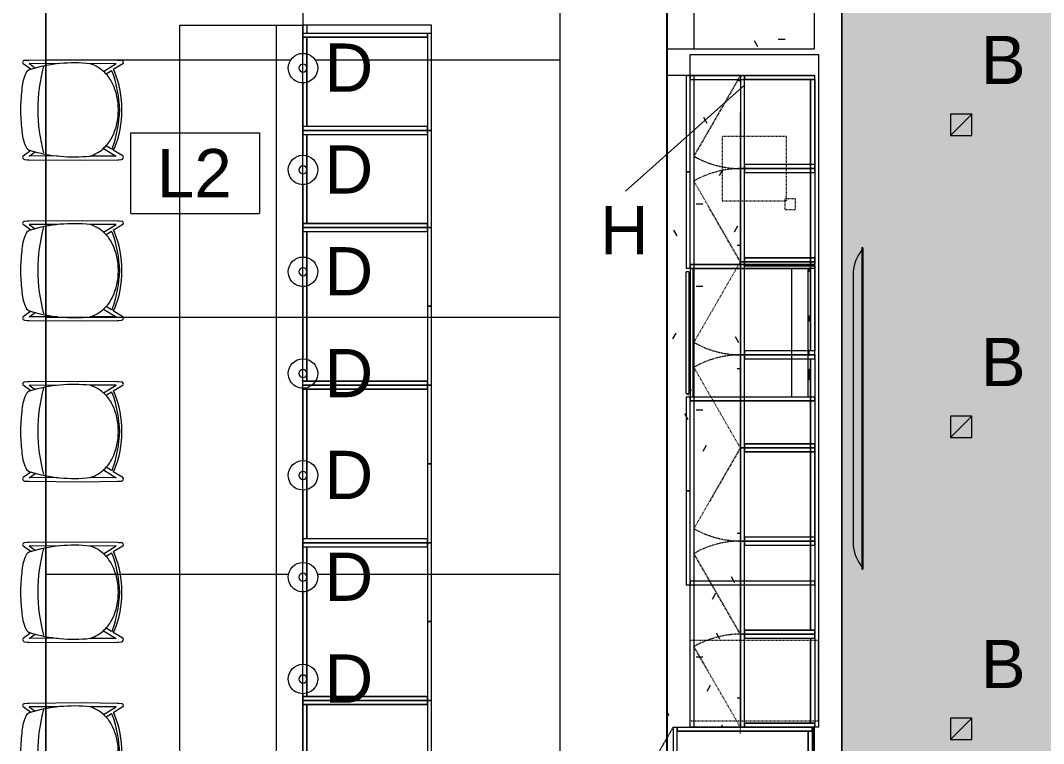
# Model space of a CAD drawing. Header units: inches. Extents: x -1206 to 1060, y -822 to 854.
# Drawn here: x -947.9 to -756.8, y -423.2 to -288.3 of the extents above; entities that cross this region are included whole.
import ezdxf

# ---------------------------------------------------------------- set-up
doc = ezdxf.new("R2010")
doc.units = ezdxf.units.IN
doc.header["$MEASUREMENT"] = 0
for name, pattern in [('X1$0$Dash', [0.25, 0.125, -0.125]), ('X1$0$Dash 1_8_', [0.25, 0.125, -0.125]), ('X1$0$Hidden', [0.28125, 0.1875, -0.09375])]:
    doc.linetypes.add(name, pattern=pattern)
for name, color, linetype, lineweight in [('X1$0$A-ANNO-KEYN', 231, 'Continuous', 9), ('X1$0$A-CLNG', 13, 'Continuous', 13), ('X1$0$A-CLNG-PATT', 13, 'Continuous', 13), ('X1$0$A-DETL', 90, 'Continuous', 9), ('X1$0$E-LITE-EQPM', 33, 'Continuous', 9), ('X1$0$E-LITE-EQPM-IDEN', 33, 'Continuous', 9), ('X1$0$I-FURN', 30, 'Continuous', 9), ('X1$0$I-WALL', 2, 'Continuous', 13), ('X1$0$Q-CASE', 31, 'Continuous', 9), ('X1$0$Q-CASE-HDLN', 31, 'X1$0$Dash', 9), ('X1$0$Q-SPCQ', 91, 'Continuous', 9), ('X1$0$Q-SPCQ-HDLN', 91, 'X1$0$Dash', 9)]:
    doc.layers.add(name, color=color, linetype=linetype, lineweight=lineweight)
doc.styles.add('X1$0$Arial', font='arial.ttf', dxfattribs={"height": 9})
pattern_1 = [(0, (0, 0), (30.72, 7.68), [1.267, -21.773, 1.267, -21.773, -122.88]), (0, (0, 0), (30.72, 7.68), [-46.08, 1.267, -44.813, 1.267, -21.773, -53.76]), (0, (0, 0), (30.72, 7.68), [-115.2, 1.267, -14.093, 1.267, -37.133]), (120, (11.52, 3.84), (-22.011075, 22.7643), [1.267, -21.773, 1.267, -21.773, -122.88]), (120, (11.52, 3.84), (-22.011075, 22.7643), [-46.08, 1.267, -44.813, 1.267, -21.773, -53.76]), (120, (11.52, 3.84), (-22.011075, 22.7643), [-115.2, 1.267, -14.093, 1.267, -37.133]), (240, (15.36, 19.2), (-8.708925, -30.4443), [1.267, -21.773, 1.267, -21.773, -122.88]), (240, (15.36, 19.2), (-8.708925, -30.4443), [-46.08, 1.267, -44.813, 1.267, -21.773, -53.76]), (240, (15.36, 19.2), (-8.708925, -30.4443), [-115.2, 1.267, -14.093, 1.267, -37.133])]

# ---------------------------------------------------------------- blocks, each defined once
blk = doc.blocks.new('X1$0$C-Counter Top-no backsplash - Counter Top 36__H-5521057-FIRST FLOOR RCP')
at = {"layer": 'X1$0$Q-CASE'}
for p, q in [((-47.26, 23), (-20.72, 23)), ((-47.26, -1), (-47.26, 23)), ((-47.26, -1), (-47.26, 23)), ((-47.26, 23), (-20.72, 23)), ((38.3, 23), (38.36, 23)), ((38.3, 23), (38.36, 23)), ((74.36, 23), (78.27, 23)), ((74.36, 23), (78.27, 23)), ((78.27, 23), (78.27, -1)), ((78.27, 23), (78.27, -1)), ((78.27, -1), (-47.26, -1)), ((78.27, -1), (-47.26, -1))]:
    blk.add_line(p, q, dxfattribs=at)
blk = doc.blocks.new('X1$0$C-Counter Top1 - 24_ Depth-5089618-FIRST FLOOR RCP')
at = {"layer": 'X1$0$Q-CASE'}
for p, q in [((-47.26, 0), (-47.26, -24)), ((101.74, -24), (101.74, 0)), ((-45.76, -0.75), (-47.26, -0.75)), ((101.74, -0.75), (100.24, -0.75)), ((-47.26, -24), (-45.76, -24)), ((100.24, -24), (101.74, -24))]:
    blk.add_line(p, q, dxfattribs=at)
blk = doc.blocks.new('X1$0$C-Counter Top-no backsplash - Counter Top 42_H-5475628-FIRST FLOOR RCP')
at = {"layer": 'X1$0$Q-CASE'}
for p, q in [((-47.26, 23), (101.74, 23)), ((-47.26, 5), (-47.26, 23)), ((-47.26, 5), (-47.26, 23)), ((-47.26, 23), (101.74, 23)), ((101.74, 23), (101.74, 5)), ((101.74, 23), (101.74, 5))]:
    blk.add_line(p, q, dxfattribs=at)
blk = doc.blocks.new('X1$0$A-Flat_Screen_TV - OLED 65B6P 65_-4747238-FIRST FLOOR RCP')
at = {"layer": 'X1$0$Q-SPCQ'}
for p, q in [((-29.94, 0.19), (-30, 0.19)), ((-30, 0.19), (-30, 0)), ((-30, 0), (30, 0)), ((-29.56, 0.19), (-29.94, 0.19)), ((-29.94, 0), (-29.94, -0.06)), ((29.56, 0.19), (-29.56, 0.19)), ((25.5, 1.81), (-25.5, 1.81)), ((29.94, 0.19), (29.56, 0.19)), ((30, 0.19), (29.94, 0.19)), ((29.94, 0), (29.94, -0.06)), ((30, 0.19), (30, 0)), ((-29.94, -0.06), (29.94, -0.06))]:
    blk.add_line(p, q, dxfattribs=at)
for centre, start, end in [((-24.9, -5.58), 94.6372, 128.9656), ((24.9, -5.58), 51.0344, 85.3628)]:
    blk.add_arc(centre, 7.41, start, end, dxfattribs=at)
blk = doc.blocks.new('X1$0$Steelcase Coalesse - Enea Lottus - Seating - Stool - Bar Height - Sled Base - No Insert-4836234-FIRST FLOOR RCP')
at = {"layer": 'X1$0$I-FURN'}
for p, q in [((-9.25, 17.52), (-9.31, 17.02)), ((-7.58, 16.31), (-8.61, 17.76)), ((7.58, 16.31), (8.61, 17.76)), ((9.25, 17.52), (9.31, 17.02)), ((-9.31, 16.62), (-9.39, 6.58)), ((-9.31, 17.02), (-9.31, 16.62)), ((-8.59, 11.35), (-8.63, 16.61)), ((-8.63, 16.61), (-7.82, 15.5)), ((8.63, 16.61), (7.82, 15.5)), ((8.59, 11.35), (8.63, 16.61)), ((9.31, 17.02), (9.31, 16.62)), ((9.31, 16.62), (9.39, 6.58)), ((-9.39, 6.58), (-9.31, 0.16)), ((9.39, 6.58), (9.31, 0.16)), ((-8.63, 0.39), (-8.61, 5.25)), ((8.63, 0.39), (8.61, 5.25)), ((-7.18, 2.75), (-8.63, 0.39)), ((-7.31, 1.25), (-6.69, 2.26)), ((7.31, 1.25), (6.69, 2.26)), ((7.18, 2.75), (8.63, 0.39)), ((-9.31, 0.16), (-9.3, -0.12)), ((-8.6, -0.84), (-7.51, 0.93)), ((-7.51, 0.93), (-7.16, 0.67)), ((-7.06, 1.06), (-7.31, 1.25)), ((7.06, 1.06), (7.31, 1.25)), ((7.51, 0.93), (7.16, 0.67)), ((8.6, -0.84), (7.51, 0.93)), ((9.31, 0.16), (9.3, -0.12)), ((-9.3, -0.12), (-9.25, -0.58)), ((9.3, -0.12), (9.25, -0.58))]:
    blk.add_line(p, q, dxfattribs=at)
for centre, radius, start, end in [((-8.66, 17.3), 0.634, 133.8105, 160.2977), ((-8.85, 17.51), 0.35, 45.5206, 133.8105), ((-6.25, 16.03), 1.37, 114.5846, 167.9982), ((-3.4, 9.81), 8.2, 91.8145, 114.5846), ((0.14, -11.17), 29.42, 90.2764, 97.4306), ((-0.14, -11.17), 29.42, 82.5694, 89.7236), ((3.4, 9.81), 8.2, 65.4154, 88.1855), ((6.25, 16.03), 1.37, 12.0018, 65.4154), ((8.85, 17.51), 0.35, 46.1895, 134.4794), ((8.66, 17.3), 0.634, 19.7023, 46.1895), ((19.13, 8.28), 27.9, 163.0203, 186.2343), ((-19.13, 8.28), 27.9, 353.7657, 16.9797), ((0.06, -14.96), 30, 74.3296, 105.6314), ((-1.94, 7.4), 7.01, 197.9148, 223.2393), ((1.94, 7.4), 7.01, 315.6637, 342.0852), ((-1.94, 7.4), 7.01, 223.2393, 243.7884), ((1.94, 7.4), 7.01, 296.2116, 315.6637), ((0.01, 18.87), 19.56, 248.4732, 269.9564), ((0.96, 23.97), 24.27, 250.7204, 267.7427), ((-0.11, 11.12), 11.15, 243.7884, 270.559), ((0.11, 11.12), 11.15, 269.441, 296.2116), ((-0.96, 23.97), 24.27, 272.2573, 289.2796), ((-0.01, 18.87), 19.56, 270.0436, 291.5268), ((-8.61, -0.39), 0.674, 196.8757, 231.3749), ((-8.85, -0.63), 0.331, 238.946, 321.6559), ((8.85, -0.63), 0.331, 218.3441, 301.054), ((8.61, -0.39), 0.674, 308.6251, 343.1243)]:
    blk.add_arc(centre, radius, start, end, dxfattribs=at)
blk = doc.blocks.new('X1$0$CW Cupbd - UB 34_5_h x 24_d - 2 Doors-5497027-FIRST FLOOR RCP')
at = {"layer": 'X1$0$Q-CASE'}
for p, q in [((2.75, -2.36), (2, -2.36)), ((2, -25.61), (2, -2.36)), ((2.75, -25.61), (2.75, -2.36)), ((2.75, -3.11), (2.75, -2.36)), ((2.75, -2.36), (37.25, -2.36)), ((37.25, -3.11), (2.75, -3.11)), ((2.75, -25.61), (2.75, -3.11)), ((2.75, -3.11), (37.25, -3.11)), ((38, -2.36), (37.25, -2.36)), ((37.25, -25.61), (37.25, -2.36)), ((37.25, -2.36), (37.25, -3.11)), ((37.25, -3.11), (37.25, -25.61)), ((38, -2.36), (38, -25.61)), ((20, -25.61), (2, -25.61)), ((2, -26.36), (2, -25.61)), ((2, -25.61), (2.75, -25.61)), ((2, -26.36), (20, -26.36)), ((37.25, -25.61), (2.75, -25.61)), ((20, -26.36), (20, -25.61)), ((38, -25.61), (20, -25.61)), ((20, -25.61), (20, -26.36)), ((20, -26.36), (38, -26.36)), ((37.25, -25.61), (38, -25.61)), ((38, -25.61), (38, -26.36))]:
    blk.add_line(p, q, dxfattribs=at)
blk = doc.blocks.new('X1$0$A-Dishwasher - A-Dishwasher-4719265-FIRST FLOOR RCP')
at = {"layer": 'X1$0$Q-SPCQ'}
for p, q in [((-11.44, 11.5), (-12, 11.5)), ((-11.45, 11.5), (-11.44, 11.5)), ((-11.44, 11.5), (-11.44, 11.25)), ((-3.18, 11.25), (-3.18, 11.5)), ((-2.18, 11.5), (-3.18, 11.5)), ((-3.18, 11.5), (-3.16, 11.5)), ((-2.2, 11.5), (-2.18, 11.5)), ((-2.18, 11.5), (-2.18, 11.25)), ((3.25, 11.25), (3.25, 11.5)), ((4.25, 11.5), (3.25, 11.5)), ((3.25, 11.5), (3.27, 11.5)), ((4.23, 11.5), (4.25, 11.5)), ((4.25, 11.5), (4.25, 11.25)), ((6.79, 11.25), (6.79, 11.5)), ((8.79, 11.5), (6.79, 11.5)), ((8.79, 11.5), (8.79, 11.25)), ((-12, 11.25), (-11.94, 11.25)), ((-11.94, 11.25), (-11.94, 8.25)), ((-11.94, 11.25), (6.79, 11.25)), ((6.79, 11.25), (8.79, 11.25)), ((8.79, 11.25), (11.94, 11.25)), ((-11.94, 8.25), (-11.94, -10.25)), ((11.94, 8.25), (-11.94, 8.25)), ((11.94, -10.25), (11.94, 8.25)), ((-11.94, -10.25), (-11.94, -10.75)), ((-11.94, -10.25), (11.94, -10.25)), ((-11.94, -10.75), (11.94, -10.75)), ((-11.37, -11), (11.37, -11)), ((-11.37, -11), (-11.37, -11.5)), ((-9.49, -11.08), (-9.49, -10.75)), ((-9.24, -10.75), (-9.24, -11.08)), ((9.24, -11.07), (9.24, -10.75)), ((9.49, -10.75), (9.49, -11.07)), ((11.37, -11.5), (11.37, -11)), ((11.94, -10.75), (11.94, -10.25)), ((11.37, -11.5), (-11.37, -11.5))]:
    blk.add_line(p, q, dxfattribs=at)
blk = doc.blocks.new('X1$0$CW Cupbd - UB 34_5_h x 24_d - 2 Doors - 1 Shelf-5634855-FIRST FLOOR RCP')
at = {"layer": 'X1$0$Q-CASE'}
for p, q in [((16.7, 26.36), (2, 26.36)), ((2, 25.61), (2, 26.36)), ((2, 25.61), (16.7, 25.61)), ((2.75, 25.61), (2, 25.61)), ((2, 2.36), (2, 25.61)), ((2.75, 2.36), (2.75, 25.61)), ((2.75, 3.11), (2.75, 25.61)), ((2.75, 25.61), (30.66, 25.61)), ((16.7, 25.61), (16.7, 26.36)), ((31.41, 26.36), (16.7, 26.36)), ((16.7, 26.36), (16.7, 25.61)), ((16.7, 25.61), (31.41, 25.61)), ((31.41, 25.61), (30.66, 25.61)), ((30.66, 2.36), (30.66, 25.61)), ((30.66, 25.61), (30.66, 3.11)), ((31.41, 26.36), (31.41, 25.61)), ((31.41, 25.61), (31.41, 2.36)), ((2.75, 2.36), (2.75, 3.11)), ((2.75, 3.11), (30.66, 3.11)), ((30.66, 3.11), (2.75, 3.11)), ((30.66, 3.11), (30.66, 2.36))]:
    blk.add_line(p, q, dxfattribs=at)
blk = doc.blocks.new('X1$0$CW Cupbd - UB 34_5_h x 24_d - 2 Doors - 1 Shelf-5634867-FIRST FLOOR RCP')
at = {"layer": 'X1$0$Q-CASE'}
for p, q in [((2, -25.61), (2, -2.36)), ((2.75, -25.61), (2.75, -2.36)), ((2.75, -3.11), (2.75, -2.36)), ((30.66, -3.11), (2.75, -3.11)), ((2.75, -25.61), (2.75, -3.11)), ((2.75, -3.11), (30.66, -3.11)), ((30.66, -25.61), (30.66, -2.36)), ((30.66, -2.36), (30.66, -3.11)), ((30.66, -3.11), (30.66, -25.61)), ((31.41, -2.36), (31.41, -25.61)), ((16.7, -25.61), (2, -25.61)), ((2, -26.36), (2, -25.61)), ((2, -25.61), (2.75, -25.61)), ((2, -26.36), (16.7, -26.36)), ((30.66, -25.61), (2.75, -25.61)), ((16.7, -26.36), (16.7, -25.61)), ((31.41, -25.61), (16.7, -25.61)), ((16.7, -25.61), (16.7, -26.36)), ((16.7, -26.36), (31.41, -26.36)), ((30.66, -25.61), (31.41, -25.61)), ((31.41, -25.61), (31.41, -26.36))]:
    blk.add_line(p, q, dxfattribs=at)
blk = doc.blocks.new('X1$0$CW Drawers - UB 34_5_h x 24_d - 4 Equal Drawers-5528341-FIRST FLOOR RCP')
at = {"layer": 'X1$0$Q-CASE'}
for p, q in [((2.78, -25.61), (2.78, -2.36)), ((3.53, -25.61), (3.53, -2.36)), ((3.53, -3.11), (3.53, -2.36)), ((23.55, -3.11), (3.53, -3.11)), ((3.53, -25.61), (3.53, -3.11)), ((3.53, -3.11), (23.55, -3.11)), ((23.55, -25.61), (23.55, -2.36)), ((23.55, -2.36), (23.55, -3.11)), ((23.55, -3.11), (23.55, -25.61)), ((24.3, -2.36), (24.3, -25.61)), ((24.3, -25.61), (2.78, -25.61)), ((2.78, -25.61), (2.78, -26.36)), ((2.78, -25.61), (3.53, -25.61)), ((2.78, -26.36), (24.3, -26.36)), ((23.55, -25.61), (3.53, -25.61)), ((23.55, -25.61), (24.3, -25.61)), ((24.3, -25.61), (24.3, -26.36))]:
    blk.add_line(p, q, dxfattribs=at)
blk = doc.blocks.new('X1$0$CW Cupbd - UB 34_5_h x 24_d - 2 Doors-5517887-FIRST FLOOR RCP')
at = {"layer": 'X1$0$Q-CASE'}
for p, q in [((19.57, 26.36), (2, 26.36)), ((2, 25.61), (2, 26.36)), ((2, 25.61), (19.57, 25.61)), ((2.75, 25.61), (2, 25.61)), ((2, 2.36), (2, 25.61)), ((2.75, 2.36), (2.75, 25.61)), ((2.75, 3.11), (2.75, 25.61)), ((2.75, 25.61), (36.39, 25.61)), ((19.57, 25.61), (19.57, 26.36)), ((37.14, 26.36), (19.57, 26.36)), ((19.57, 26.36), (19.57, 25.61)), ((19.57, 25.61), (37.14, 25.61)), ((37.14, 25.61), (36.39, 25.61)), ((36.39, 2.36), (36.39, 25.61)), ((36.39, 25.61), (36.39, 3.11)), ((37.14, 26.36), (37.14, 25.61)), ((37.14, 6.61), (37.14, 2.36)), ((2, 2.36), (2.75, 2.36)), ((2.75, 2.36), (2.75, 3.11)), ((2.75, 3.11), (36.39, 3.11)), ((36.39, 3.11), (2.75, 3.11)), ((36.39, 2.36), (2.75, 2.36)), ((36.39, 3.11), (36.39, 2.36)), ((36.39, 2.36), (37.14, 2.36))]:
    blk.add_line(p, q, dxfattribs=at)
blk = doc.blocks.new('X1$0$CW Drawers - UB 34_5_h x 24_d - 1 Drawer-5634541-FIRST FLOOR RCP')
at = {"layer": 'X1$0$Q-CASE'}
for p, q in [((2.78, -25.61), (2.78, -2.36)), ((3.53, -25.61), (3.53, -2.36)), ((3.53, -3.11), (3.53, -2.36)), ((20.15, -3.11), (3.53, -3.11)), ((3.53, -25.61), (3.53, -3.11)), ((3.53, -3.11), (20.15, -3.11)), ((20.15, -25.61), (20.15, -2.36)), ((20.15, -2.36), (20.15, -3.11)), ((20.15, -3.11), (20.15, -25.61)), ((20.9, -2.36), (20.9, -25.61)), ((20.9, -25.61), (2.78, -25.61)), ((2.78, -25.61), (2.78, -26.36)), ((2.78, -25.61), (3.53, -25.61)), ((2.78, -26.36), (20.9, -26.36)), ((20.15, -25.61), (3.53, -25.61)), ((20.15, -25.61), (20.9, -25.61)), ((20.9, -25.61), (20.9, -26.36))]:
    blk.add_line(p, q, dxfattribs=at)
blk = doc.blocks.new('X1$0$CW Drawers - UB 34_5_h x 24_d - 1 Drawer-5634546-FIRST FLOOR RCP')
at = {"layer": 'X1$0$Q-CASE'}
for p, q in [((20.9, 26.36), (2.78, 26.36)), ((2.78, 26.36), (2.78, 25.61)), ((2.78, 25.61), (20.9, 25.61)), ((3.53, 25.61), (2.78, 25.61)), ((2.78, 2.36), (2.78, 25.61)), ((3.53, 2.36), (3.53, 25.61)), ((3.53, 3.11), (3.53, 25.61)), ((3.53, 25.61), (20.15, 25.61)), ((20.9, 25.61), (20.15, 25.61)), ((20.15, 2.36), (20.15, 25.61)), ((20.15, 25.61), (20.15, 3.11)), ((20.9, 26.36), (20.9, 25.61)), ((20.9, 25.61), (20.9, 2.36)), ((3.53, 2.36), (3.53, 3.11)), ((3.53, 3.11), (20.15, 3.11)), ((20.15, 3.11), (3.53, 3.11)), ((20.15, 3.11), (20.15, 2.36))]:
    blk.add_line(p, q, dxfattribs=at)
blk = doc.blocks.new('X1$0$A-Refrigerator-generic - A-Ice Machine-5087307-FIRST FLOOR RCP')
at = {"layer": 'X1$0$Q-SPCQ-HDLN'}
for p, q in [((-7.5, 12), (-7.5, -12)), ((7.5, 12), (-7.5, 12)), ((7.5, -12), (7.5, 12)), ((-7.5, -12), (7.5, -12))]:
    blk.add_line(p, q, dxfattribs=at)
blk = doc.blocks.new('X1$0$A-Refrigerator-generic - Disposal-5574030-FIRST FLOOR RCP')
at = {"layer": 'X1$0$Q-SPCQ-HDLN'}
for p, q in [((-6, 6), (-6, -6)), ((6, 6), (-6, 6)), ((6, -6), (6, 6)), ((-6, -6), (6, -6))]:
    blk.add_line(p, q, dxfattribs=at)
blk = doc.blocks.new('X1$0$A-Refrigerator-generic - soap dispenser-5574346-FIRST FLOOR RCP')
at = {"layer": 'X1$0$Q-SPCQ-HDLN'}
for p, q in [((-1, 1), (-1, -1)), ((1, 1), (-1, 1)), ((1, -1), (1, 1)), ((-1, -1), (1, -1))]:
    blk.add_line(p, q, dxfattribs=at)
blk = doc.blocks.new('X1$0$OCL-Glowstick-Pendant - 14_ 1LD9_27K-5379715-FIRST FLOOR RCP')
at = {"layer": 'X1$0$E-LITE-EQPM'}
blk.add_circle((0, 0), 0.75, dxfattribs=at)
for start, end in [(360, 180), (180, 360)]:
    blk.add_arc((0, 0), 2.75, start, end, dxfattribs=at)
blk = doc.blocks.new('X1$0$L-Recessed Square Downlight - 4_-4552743-FIRST FLOOR RCP')
at = {"layer": 'X1$0$E-LITE-EQPM'}
for p, q in [((-2, -2), (-2, 2)), ((-2, 2), (2, 2)), ((-2, 2), (2, -2)), ((2, 2), (2, -2)), ((2, -2), (-2, -2))]:
    blk.add_line(p, q, dxfattribs=at)
blk = doc.blocks.new('X1$0$CW Cupbd Ohead - 23_5_h x 13 7_8_d - 1 Door - 1 Shelf-5542458-FIRST FLOOR RCP')
at = {"layer": 'X1$0$Q-CASE'}
for p, q in [((2.75, -2.36), (2, -2.36)), ((2, -15.45), (2, -2.36)), ((2.75, -15.45), (2.75, -2.36)), ((2.75, -3.11), (2.75, -2.36)), ((2.75, -2.36), (18.62, -2.36)), ((18.62, -3.11), (2.75, -3.11)), ((2.75, -15.45), (2.75, -3.11)), ((2.75, -3.11), (18.62, -3.11)), ((19.37, -2.36), (18.62, -2.36)), ((18.62, -15.45), (18.62, -2.36)), ((18.62, -2.36), (18.62, -3.11)), ((18.62, -3.11), (18.62, -15.45)), ((19.37, -2.36), (19.37, -15.45)), ((19.37, -15.45), (2, -15.45)), ((2, -15.45), (2, -16.24)), ((2, -15.45), (2.75, -15.45)), ((2, -16.24), (19.37, -16.24)), ((18.62, -15.45), (2.75, -15.45)), ((18.62, -15.45), (19.37, -15.45)), ((19.37, -15.45), (19.37, -16.24))]:
    blk.add_line(p, q, dxfattribs=at)
at = {"layer": 'X1$0$Q-CASE', "linetype": 'X1$0$Hidden'}
blk.add_line((19.37, -16.24), (4.32, -24.92), dxfattribs=at)
blk.add_arc((19.37, -16.24), 17.37, 179.5, 210, dxfattribs=at)
at = {"layer": 'X1$0$Q-CASE-HDLN'}
for p, q in [((2, -16.24), (2, -2.36)), ((2, -2.36), (19.37, -2.36)), ((19.37, -2.36), (19.37, -16.24)), ((19.37, -16.24), (2, -16.24))]:
    blk.add_line(p, q, dxfattribs=at)
blk = doc.blocks.new('X1$0$CW Cupbd Ohead - 23_5_h x 13 7_8_d - 1 Door - 1 Shelf-5542467-FIRST FLOOR RCP')
at = {"layer": 'X1$0$Q-CASE', "linetype": 'X1$0$Hidden'}
blk.add_line((19.37, 16.24), (4.32, 24.92), dxfattribs=at)
at = {"layer": 'X1$0$Q-CASE'}
for p, q in [((19.37, 16.24), (2, 16.24)), ((2, 16.24), (2, 15.45)), ((2, 15.45), (19.37, 15.45)), ((2.75, 15.45), (2, 15.45)), ((2, 2.36), (2, 15.45)), ((2.75, 2.36), (2.75, 15.45)), ((2.75, 3.11), (2.75, 15.45)), ((2.75, 15.45), (18.62, 15.45)), ((19.37, 15.45), (18.62, 15.45)), ((18.62, 2.36), (18.62, 15.45)), ((18.62, 15.45), (18.62, 3.11)), ((19.37, 16.24), (19.37, 15.45)), ((19.37, 15.45), (19.37, 2.36)), ((2, 2.36), (2.75, 2.36)), ((2.75, 2.36), (2.75, 3.11)), ((2.75, 3.11), (18.62, 3.11)), ((18.62, 3.11), (2.75, 3.11)), ((18.62, 2.36), (2.75, 2.36)), ((18.62, 3.11), (18.62, 2.36)), ((18.62, 2.36), (19.37, 2.36))]:
    blk.add_line(p, q, dxfattribs=at)
at = {"layer": 'X1$0$Q-CASE', "linetype": 'X1$0$Hidden'}
blk.add_arc((19.37, 16.24), 17.37, 150, 180.5, dxfattribs=at)
at = {"layer": 'X1$0$Q-CASE-HDLN'}
for p, q in [((19.37, 16.24), (2, 16.24)), ((2, 16.24), (2, 2.36)), ((19.37, 2.36), (19.37, 16.24)), ((2, 2.36), (19.37, 2.36))]:
    blk.add_line(p, q, dxfattribs=at)
blk = doc.blocks.new('X1$0$CW Cupbd Combined - Oven Tower 84_h x 24_d _2 Microwaves_ 2 pull out drawers_-5538557-FIRST FLOOR RCP')
at = {"layer": 'X1$0$Q-CASE', "linetype": 'X1$0$Hidden'}
for p, q in [((2, 31.31), (14.99, 38.81)), ((32, 31.31), (19.01, 38.81))]:
    blk.add_line(p, q, dxfattribs=at)
at = {"layer": 'X1$0$Q-CASE'}
for p, q in [((17, 31.31), (2, 31.31)), ((2, 30.56), (2, 31.31)), ((17, 30.56), (17, 31.31)), ((32, 31.31), (17, 31.31)), ((17, 31.31), (17, 30.56)), ((32, 31.31), (32, 30.56)), ((2, 30.56), (17, 30.56)), ((2.75, 30.56), (2, 30.56)), ((2, 5.31), (2, 30.56)), ((2.75, 6.06), (2.75, 30.56)), ((2.75, 30.56), (31.25, 30.56)), ((2.75, 5.31), (2.75, 30.56)), ((17, 30.56), (32, 30.56)), ((31.25, 30.56), (31.25, 6.06)), ((32, 30.56), (31.25, 30.56)), ((31.25, 5.31), (31.25, 30.56)), ((32, 30.56), (32, 5.31)), ((31.25, 6.06), (2.75, 6.06)), ((2.75, 5.31), (2.75, 6.06)), ((2.75, 6.06), (31.25, 6.06)), ((31.25, 6.06), (31.25, 5.31)), ((2, 5.31), (2.75, 5.31)), ((31.25, 5.31), (2.75, 5.31)), ((31.25, 5.31), (32, 5.31))]:
    blk.add_line(p, q, dxfattribs=at)
at = {"layer": 'X1$0$Q-CASE', "linetype": 'X1$0$Hidden'}
for centre, start, end in [((2, 31.31), 0.0023, 30), ((32, 31.31), 150, 179.9977)]:
    blk.add_arc(centre, 15, start, end, dxfattribs=at)
blk = doc.blocks.new('X1$0$CW Cupbd Ohead - 23_5_h x 13 7_8_d - 1 Door - 1 Shelf-V33-FIRST FLOOR RCP')
at = {"layer": 'X1$0$Q-CASE'}
for p, q in [((2.75, -2.36), (2, -2.36)), ((2, -15.45), (2, -2.36)), ((2.75, -15.45), (2.75, -2.36)), ((2.75, -3.11), (2.75, -2.36)), ((2.75, -2.36), (18.62, -2.36)), ((18.62, -3.11), (2.75, -3.11)), ((2.75, -15.45), (2.75, -3.11)), ((2.75, -3.11), (18.62, -3.11)), ((19.37, -2.36), (18.62, -2.36)), ((18.62, -15.45), (18.62, -2.36)), ((18.62, -2.36), (18.62, -3.11)), ((18.62, -3.11), (18.62, -15.45)), ((19.37, -2.36), (19.37, -2.81)), ((19.37, -15.45), (2, -15.45)), ((2, -15.45), (2, -16.24)), ((2, -15.45), (2.75, -15.45)), ((2, -16.24), (19.37, -16.24)), ((18.62, -15.45), (2.75, -15.45)), ((18.62, -15.45), (19.37, -15.45))]:
    blk.add_line(p, q, dxfattribs=at)
at = {"layer": 'X1$0$Q-CASE', "linetype": 'X1$0$Hidden'}
blk.add_line((19.37, -16.24), (4.32, -24.92), dxfattribs=at)
blk.add_arc((19.37, -16.24), 17.37, 179.5, 210, dxfattribs=at)
at = {"layer": 'X1$0$Q-CASE-HDLN'}
for p, q in [((2, -16.24), (2, -2.36)), ((2, -2.36), (19.37, -2.36)), ((19.37, -2.36), (19.37, -2.81)), ((19.37, -16.24), (2, -16.24))]:
    blk.add_line(p, q, dxfattribs=at)
blk = doc.blocks.new('X1$0$Keynote Tag - Keynote Number - Boxed-135510-FIRST FLOOR RCP')
at = {"layer": 'X1$0$A-ANNO-KEYN'}
for p, q in [((-0.125, -0.0792), (-0.125, 0.0781)), ((-0.125, 0.0781), (0.125, 0.0781)), ((0.125, 0.0781), (0.125, -0.0792)), ((-0.125, -0.0792), (0.125, -0.0792))]:
    blk.add_line(p, q, dxfattribs=at)
blk = doc.blocks.new('X1')
at = {"layer": 'X1$0$A-CLNG-PATT'}
h = blk.add_hatch(dxfattribs=at)
h.set_pattern_fill('FP1_1', color=256, style=0, pattern_type=2)
h.set_pattern_definition(pattern_1)
h.paths.add_polyline_path([(-326.97, -551.3), (-321.18, -551.3), (-321.18, -406.19), (-104.66, -406.19), (-104.66, -343.94), (-281.86, -343.94), (-281.86, -8.7), (-476.15, -8.7), (-476.15, -246.01), (-794.43, -246.01), (-794.43, -455.3), (-794.59, -455.3), (-794.59, -551.3), (-768.93, -551.3), (-768.93, -551.22), (-409.68, -551.22), (-409.68, -551.3), (-349.31, -551.3)], flags=0)
h.paths.add_polyline_path([(-365.68, -515.19), (-749.84, -515.19), (-749.84, -384.3), (-365.68, -384.3), (-365.68, -510.31)], flags=0)
h.paths.add_polyline_path([(-346.93, -343.94), (-425.93, -343.94), (-425.93, -134.94), (-346.93, -134.94), (-346.93, -339.32)], flags=0)
h.paths.add_polyline_path([(-351.55, -339.32), (-351.55, -330.7), (-375.55, -330.7), (-375.55, -308.57), (-421.3, -308.57), (-421.3, -339.32), (-362.43, -339.32)], flags=0)
h.paths.add_polyline_path([(-651.93, -330.7), (-675.93, -330.7), (-675.93, -306.7), (-651.93, -306.7)], flags=0)
h.paths.add_polyline_path([(-362.43, -285.59), (-362.43, -283.24), (-410.43, -283.24), (-410.43, -285.59), (-365.68, -285.59)], flags=0)
h.paths.add_polyline_path([(-299.86, -279.9), (-300.64, -279.79), (-301.36, -279.49), (-301.99, -279.02), (-302.46, -278.4), (-302.76, -277.67), (-302.86, -276.9), (-302.76, -276.12), (-302.46, -275.4), (-301.99, -274.77), (-301.36, -274.3), (-300.64, -274), (-299.86, -273.9), (-299.09, -274), (-298.36, -274.3), (-297.74, -274.77), (-297.27, -275.4), (-296.97, -276.12), (-296.86, -276.9), (-296.97, -277.67), (-297.27, -278.4), (-297.74, -279.02), (-298.36, -279.49), (-299.09, -279.79)], flags=0)
h.paths.add_polyline_path([(-410.43, -240.17), (-362.43, -240.17), (-362.43, -237.82), (-410.43, -237.82)], flags=0)
h.paths.add_polyline_path([(-299.86, -212.85), (-300.64, -212.74), (-301.36, -212.45), (-301.99, -211.97), (-302.46, -211.35), (-302.76, -210.62), (-302.86, -209.85), (-302.76, -209.07), (-302.46, -208.35), (-301.99, -207.73), (-301.36, -207.25), (-300.64, -206.95), (-299.86, -206.85), (-299.09, -206.95), (-298.36, -207.25), (-297.74, -207.73), (-297.27, -208.35), (-296.97, -209.07), (-296.86, -209.85), (-296.97, -210.62), (-297.27, -211.35), (-297.74, -211.97), (-298.46, -212.49), (-299.09, -212.74)], flags=0)
h.paths.add_polyline_path([(-362.43, -194.86), (-362.43, -192.51), (-410.43, -192.51), (-410.43, -194.86), (-363.06, -194.86)], flags=0)
h.paths.add_polyline_path([(-391.9, -149.62), (-362.43, -149.62), (-362.43, -147.27), (-410.43, -147.27), (-410.43, -149.62), (-407.47, -149.62)], flags=0)
h.paths.add_polyline_path([(-299.86, -145.8), (-300.64, -145.7), (-301.4, -145.37), (-301.99, -144.92), (-302.46, -144.3), (-302.76, -143.57), (-302.86, -142.8), (-302.76, -142.02), (-302.46, -141.3), (-301.99, -140.68), (-301.36, -140.2), (-300.64, -139.9), (-299.86, -139.8), (-299.09, -139.9), (-298.36, -140.2), (-297.74, -140.68), (-297.27, -141.3), (-296.97, -142.02), (-296.86, -142.8), (-296.97, -143.57), (-297.27, -144.3), (-297.74, -144.92), (-298.36, -145.4), (-299.09, -145.7)], flags=0)
h.paths.add_polyline_path([(-351.84, -93.19), (-378.18, -93.19), (-378.18, -64.69), (-349.68, -64.69), (-349.68, -93.19), (-350.3, -93.19)], flags=0)
h.paths.add_polyline_path([(-369.19, -90.94), (-351.93, -90.94), (-351.93, -90.7), (-375.84, -90.7), (-375.84, -66.94), (-375.93, -66.94), (-375.93, -90.94), (-369.87, -90.94)], flags=0)
h.paths.add_polyline_path([(-299.86, -78.75), (-300.64, -78.65), (-301.36, -78.35), (-301.99, -77.87), (-302.46, -77.25), (-302.76, -76.53), (-302.86, -75.75), (-302.76, -74.97), (-302.46, -74.25), (-301.99, -73.63), (-301.36, -73.15), (-300.64, -72.85), (-299.86, -72.75), (-299.09, -72.85), (-298.36, -73.15), (-297.74, -73.63), (-297.27, -74.25), (-296.97, -74.97), (-296.86, -75.75), (-296.97, -76.53), (-297.27, -77.25), (-297.74, -77.87), (-298.36, -78.35), (-299.09, -78.65)], flags=0)
h = blk.add_hatch(dxfattribs=at)
h.set_pattern_fill('FP1_32', color=256, style=0, pattern_type=2)
h.set_pattern_definition([(90, (-895.15, -391.67), (48, -3e-15), []), (0, (-895.15, -391.67), (0, -48), [])])
h.paths.add_polyline_path([(-943.15, -532.8), (-847.15, -532.8), (-847.15, -250.55), (-943.15, -250.55), (-943.15, -510.31)], flags=0)
h.paths.add_polyline_path([(-895.15, -499.67), (-897.49, -499.44), (-899.74, -498.76), (-901.82, -497.65), (-903.64, -496.16), (-905.13, -494.34), (-906.24, -492.26), (-906.92, -490.01), (-907.15, -487.67), (-906.92, -485.33), (-906.24, -483.08), (-905.13, -481), (-903.64, -479.19), (-901.82, -477.69), (-899.74, -476.58), (-897.49, -475.9), (-895.15, -475.67), (-892.81, -475.9), (-890.56, -476.58), (-888.49, -477.69), (-886.67, -479.19), (-885.17, -481), (-884.07, -483.08), (-883.38, -485.33), (-883.15, -487.67), (-883.38, -490.01), (-884.07, -492.26), (-885.17, -494.34), (-886.67, -496.16), (-888.49, -497.65), (-890.56, -498.76), (-892.81, -499.44), (-894.51, -499.61)], flags=0)
h.paths.add_polyline_path([(-895.15, -432.94), (-895.86, -432.85), (-896.52, -432.58), (-897.09, -432.14), (-897.53, -431.57), (-897.81, -430.89), (-897.9, -430.19), (-897.81, -429.48), (-897.53, -428.82), (-897.09, -428.25), (-896.52, -427.81), (-895.86, -427.54), (-895.15, -427.44), (-894.44, -427.54), (-893.77, -427.81), (-893.21, -428.25), (-892.77, -428.82), (-892.49, -429.48), (-892.4, -430.19), (-892.49, -430.91), (-892.77, -431.57), (-893.21, -432.14), (-893.77, -432.58), (-894.44, -432.85)], flags=0)
h.paths.add_polyline_path([(-895.15, -413.94), (-895.86, -413.85), (-896.52, -413.58), (-897.09, -413.14), (-897.53, -412.57), (-897.81, -411.91), (-897.9, -411.19), (-897.81, -410.48), (-897.53, -409.82), (-897.09, -409.25), (-896.52, -408.81), (-895.86, -408.54), (-895.15, -408.44), (-894.44, -408.54), (-893.77, -408.81), (-893.21, -409.25), (-892.77, -409.82), (-892.49, -410.48), (-892.4, -411.19), (-892.49, -411.91), (-892.77, -412.57), (-893.21, -413.14), (-893.77, -413.58), (-894.44, -413.85)], flags=0)
h.paths.add_polyline_path([(-895.15, -394.94), (-895.86, -394.85), (-896.52, -394.58), (-897.09, -394.14), (-897.53, -393.57), (-897.81, -392.91), (-897.9, -392.19), (-897.81, -391.48), (-897.53, -390.82), (-897.09, -390.25), (-896.52, -389.81), (-895.86, -389.54), (-895.15, -389.44), (-894.44, -389.54), (-893.77, -389.81), (-893.21, -390.25), (-892.77, -390.82), (-892.49, -391.48), (-892.4, -392.19), (-892.49, -392.91), (-892.77, -393.57), (-893.21, -394.14), (-893.77, -394.58), (-894.44, -394.85)], flags=0)
h.paths.add_polyline_path([(-895.15, -375.94), (-895.86, -375.85), (-896.52, -375.58), (-897.09, -375.14), (-897.53, -374.57), (-897.81, -373.91), (-897.9, -373.19), (-897.81, -372.48), (-897.53, -371.82), (-897.09, -371.25), (-896.52, -370.81), (-895.86, -370.54), (-895.15, -370.44), (-894.44, -370.54), (-893.77, -370.81), (-893.21, -371.25), (-892.77, -371.82), (-892.49, -372.48), (-892.4, -373.19), (-892.49, -373.91), (-892.77, -374.57), (-893.21, -375.14), (-893.77, -375.58), (-894.44, -375.85)], flags=0)
h.paths.add_polyline_path([(-895.15, -356.94), (-895.86, -356.85), (-896.52, -356.58), (-897.09, -356.14), (-897.53, -355.57), (-897.81, -354.91), (-897.9, -354.19), (-897.81, -353.48), (-897.53, -352.82), (-897.09, -352.25), (-896.52, -351.81), (-895.86, -351.54), (-895.15, -351.44), (-894.44, -351.54), (-893.77, -351.81), (-893.21, -352.25), (-892.77, -352.82), (-892.49, -353.48), (-892.4, -354.19), (-892.49, -354.91), (-892.77, -355.57), (-893.21, -356.14), (-893.77, -356.58), (-894.44, -356.85)], flags=0)
h.paths.add_polyline_path([(-895.15, -337.94), (-895.86, -337.85), (-896.52, -337.58), (-897.09, -337.14), (-897.53, -336.57), (-897.81, -335.91), (-897.9, -335.19), (-897.81, -334.48), (-897.53, -333.82), (-897.09, -333.25), (-896.52, -332.81), (-895.86, -332.54), (-895.15, -332.44), (-894.44, -332.54), (-893.77, -332.81), (-893.21, -333.25), (-892.77, -333.82), (-892.49, -334.48), (-892.4, -335.19), (-892.49, -335.91), (-892.77, -336.57), (-893.21, -337.14), (-893.77, -337.58), (-894.44, -337.85)], flags=0)
h.paths.add_polyline_path([(-895.15, -318.94), (-895.86, -318.85), (-896.52, -318.58), (-897.09, -318.14), (-897.53, -317.57), (-897.81, -316.91), (-897.9, -316.19), (-897.81, -315.48), (-897.53, -314.82), (-897.09, -314.25), (-896.52, -313.81), (-895.86, -313.54), (-895.15, -313.44), (-894.44, -313.54), (-893.77, -313.81), (-893.21, -314.25), (-892.77, -314.82), (-892.49, -315.48), (-892.4, -316.19), (-892.49, -316.91), (-892.77, -317.57), (-893.21, -318.14), (-893.77, -318.58), (-894.44, -318.85)], flags=0)
h.paths.add_polyline_path([(-895.15, -299.94), (-895.86, -299.85), (-896.52, -299.58), (-897.09, -299.14), (-897.55, -298.52), (-897.81, -297.91), (-897.9, -297.19), (-897.81, -296.48), (-897.53, -295.82), (-897.09, -295.25), (-896.52, -294.81), (-895.86, -294.54), (-895.15, -294.44), (-894.44, -294.54), (-893.77, -294.81), (-893.21, -295.25), (-892.77, -295.82), (-892.49, -296.48), (-892.4, -297.19), (-892.49, -297.91), (-892.77, -298.57), (-893.21, -299.14), (-893.77, -299.58), (-894.44, -299.85)], flags=0)
h = blk.add_hatch(dxfattribs=at)
h.set_pattern_fill('FP1_1', color=256, style=0, pattern_type=2)
h.set_pattern_definition(pattern_1)
h.paths.add_polyline_path([(-800.04, -450.19), (-799.84, -450.19), (-799.84, -420.19), (-800.04, -420.19), (-800.04, -449.74)], flags=0)
h.paths.add_polyline_path([(-827.09, -450.19), (-826.04, -450.19), (-826.04, -420.19), (-813.46, -420.19), (-813.46, -298.57), (-827.09, -298.57), (-827.09, -444.12)], flags=0)
h.paths.add_polyline_path([(-827.09, -293.57), (-799.59, -293.57), (-799.59, -251.01), (-827.09, -251.01), (-827.09, -285.29)], flags=0)
at = {"layer": 'X1$0$A-CLNG'}
for p, q in [((-827.19, -450.19), (-827.19, -246.01)), ((-794.43, -455.3), (-794.43, -246.01)), ((-943.15, -532.8), (-943.15, -250.55)), ((-847.15, -250.55), (-847.15, -532.8)), ((-827.09, -293.57), (-827.09, -251.01)), ((-827.09, -450.19), (-827.09, -298.57)), ((-799.84, -420.19), (-799.84, -450.19))]:
    blk.add_line(p, q, dxfattribs=at)
at = {"layer": 'X1$0$A-DETL', "linetype": 'X1$0$Dash 1_8_', "lineweight": 20}
for p, q in [((-813.5, -305.49), (-813.5, -421.49)), ((-895.15, -421.19), (-895.15, -308.19))]:
    blk.add_line(p, q, dxfattribs=at)
at = {"layer": 'X1$0$E-LITE-EQPM-IDEN'}
blk.add_line((-812.61, -300.32), (-834.92, -320.18), dxfattribs=at)
at = {"layer": 'X1$0$I-WALL'}
for p, q in [((-794.59, -246.01), (-794.59, -455.19)), ((-799.59, -293.57), (-799.59, -251.01)), ((-827.09, -293.57), (-799.59, -293.57)), ((-827.09, -298.57), (-827.09, -293.57)), ((-813.46, -298.57), (-827.09, -298.57)), ((-799.59, -450.19), (-799.59, -420.19))]:
    blk.add_line(p, q, dxfattribs=at)
at = {"layer": 'X1$0$I-WALL', "lineweight": 9}
for p, q in [((-822.09, -293.57), (-822.09, -251.01)), ((-900.15, -289.19), (-900.15, -438.19)), ((-900.15, -289.19), (-895.15, -289.19)), ((-895.15, -438.19), (-895.15, -289.19)), ((-822.09, -420.19), (-822.09, -298.57))]:
    blk.add_line(p, q, dxfattribs=at)
at = {"layer": 'X1$0$A-ANNO-KEYN', "xscale": 95.99999999999994, "yscale": 95.99999999999994, "zscale": 95.99999999999994}
blk.add_blockref('X1$0$Keynote Tag - Keynote Number - Boxed-135510-FIRST FLOOR RCP', (-915.28, -316.75), dxfattribs=at)
at = {"layer": 'X1$0$E-LITE-EQPM', "extrusion": (0, 0, -1), "rotation": 180}
for name, p in [('X1$0$OCL-Glowstick-Pendant - 14_ 1LD9_27K-5379715-FIRST FLOOR RCP', (895.15, -297.19)), ('X1$0$L-Recessed Square Downlight - 4_-4552743-FIRST FLOOR RCP', (772.21, -307.76)), ('X1$0$OCL-Glowstick-Pendant - 14_ 1LD9_27K-5379715-FIRST FLOOR RCP', (895.15, -316.19)), ('X1$0$OCL-Glowstick-Pendant - 14_ 1LD9_27K-5379715-FIRST FLOOR RCP', (895.15, -335.19)), ('X1$0$OCL-Glowstick-Pendant - 14_ 1LD9_27K-5379715-FIRST FLOOR RCP', (895.15, -354.19)), ('X1$0$L-Recessed Square Downlight - 4_-4552743-FIRST FLOOR RCP', (772.21, -364.12)), ('X1$0$OCL-Glowstick-Pendant - 14_ 1LD9_27K-5379715-FIRST FLOOR RCP', (895.15, -373.19)), ('X1$0$OCL-Glowstick-Pendant - 14_ 1LD9_27K-5379715-FIRST FLOOR RCP', (895.15, -392.19)), ('X1$0$OCL-Glowstick-Pendant - 14_ 1LD9_27K-5379715-FIRST FLOOR RCP', (895.15, -411.19)), ('X1$0$L-Recessed Square Downlight - 4_-4552743-FIRST FLOOR RCP', (772.21, -420.48))]:
    blk.add_blockref(name, p, dxfattribs=at)
at = {"layer": 'X1$0$I-FURN', "rotation": 89.99999999999984}
for p in [(-929.65, -304.99), (-929.65, -334.99), (-929.65, -364.99), (-929.65, -394.99), (-929.65, -424.99)]:
    blk.add_blockref('X1$0$Steelcase Coalesse - Enea Lottus - Seating - Stool - Bar Height - Sled Base - No Insert-4836234-FIRST FLOOR RCP', p, dxfattribs=at)
at = {"layer": 'X1$0$Q-CASE'}
for name, p, rotation in [('X1$0$C-Counter Top-no backsplash - Counter Top 42_H-5475628-FIRST FLOOR RCP', (-895.15, -390.93), 89.9999999999999), ('X1$0$C-Counter Top1 - 24_ Depth-5089618-FIRST FLOOR RCP', (-895.15, -390.93), 89.9999999999999), ('X1$0$CW Drawers - UB 34_5_h x 24_d - 1 Drawer-5634541-FIRST FLOOR RCP', (-897.51, -311.59), 89.99999999999946), ('X1$0$C-Counter Top-no backsplash - Counter Top 36__H-5521057-FIRST FLOOR RCP', (-799.84, -372.93), 90.0000000000001), ('X1$0$CW Cupbd - UB 34_5_h x 24_d - 2 Doors-5497027-FIRST FLOOR RCP', (-797.22, -296.57), 269.9999999999992), ('X1$0$CW Cupbd Ohead - 23_5_h x 13 7_8_d - 1 Door - 1 Shelf-5542467-FIRST FLOOR RCP', (-797.22, -317.94), 90.00000000000114), ('X1$0$CW Drawers - UB 34_5_h x 24_d - 1 Drawer-5634546-FIRST FLOOR RCP', (-897.51, -306.03), 269.9999999999989), ('X1$0$CW Cupbd Ohead - 23_5_h x 13 7_8_d - 1 Door - 1 Shelf-5542458-FIRST FLOOR RCP', (-797.22, -313.95), 269.9999999999994), ('X1$0$CW Cupbd - UB 34_5_h x 24_d - 2 Doors - 1 Shelf-5634855-FIRST FLOOR RCP', (-897.51, -324.93), 270), ('X1$0$CW Cupbd Ohead - 23_5_h x 13 7_8_d - 1 Door - 1 Shelf-5542467-FIRST FLOOR RCP', (-797.22, -352.69), 90), ('X1$0$CW Cupbd Ohead - 23_5_h x 13 7_8_d - 1 Door - 1 Shelf-5542458-FIRST FLOOR RCP', (-797.22, -348.7), 269.9999999999994), ('X1$0$CW Cupbd - UB 34_5_h x 24_d - 2 Doors - 1 Shelf-5634867-FIRST FLOOR RCP', (-897.51, -387.76), 89.99999999999967), ('X1$0$CW Cupbd - UB 34_5_h x 24_d - 2 Doors-5517887-FIRST FLOOR RCP', (-797.22, -395.65), 90.00000000000081), ('X1$0$CW Cupbd Ohead - 23_5_h x 13 7_8_d - 1 Door - 1 Shelf-5542467-FIRST FLOOR RCP', (-797.22, -387.44), 90), ('X1$0$CW Cupbd - UB 34_5_h x 24_d - 2 Doors - 1 Shelf-5634855-FIRST FLOOR RCP', (-897.51, -383.76), 270), ('X1$0$CW Cupbd Ohead - 23_5_h x 13 7_8_d - 1 Door - 1 Shelf-5542458-FIRST FLOOR RCP', (-797.22, -383.45), 270), ('X1$0$CW Cupbd Ohead - 23_5_h x 13 7_8_d - 1 Door - 1 Shelf-V33-FIRST FLOOR RCP', (-797.22, -400.82), 270), ('X1$0$CW Drawers - UB 34_5_h x 24_d - 4 Equal Drawers-5528341-FIRST FLOOR RCP', (-897.51, -439.48), 89.99999999999955), ('X1$0$CW Cupbd Combined - Oven Tower 84_h x 24_d _2 Microwaves_ 2 pull out drawers_-5538557-FIRST FLOOR RCP', (-794.72, -452.19), 89.99999999999947)]:
    blk.add_blockref(name, p, dxfattribs=dict(at, rotation=rotation))
at = {"layer": 'X1$0$Q-SPCQ'}
for name, p in [('X1$0$A-Refrigerator-generic - Disposal-5574030-FIRST FLOOR RCP', (-810.87, -315.95)), ('X1$0$A-Refrigerator-generic - soap dispenser-5574346-FIRST FLOOR RCP', (-804.15, -322.57))]:
    blk.add_blockref(name, p, dxfattribs=at)
for name, p, rotation in [('X1$0$A-Flat_Screen_TV - OLED 65B6P 65_-4747238-FIRST FLOOR RCP', (-790.59, -360.69), 89.99999999999972), ('X1$0$A-Dishwasher - A-Dishwasher-4719265-FIRST FLOOR RCP', (-812.09, -346.57), 269.9999999999998), ('X1$0$A-Refrigerator-generic - A-Ice Machine-5087307-FIRST FLOOR RCP', (-810.87, -411.51), 269.9999999999997)]:
    blk.add_blockref(name, p, dxfattribs=dict(at, rotation=rotation))
at = {"layer": 'X1$0$A-ANNO-KEYN', "insert": (-922.43, -312.29), "char_height": 9, "width": 16.968, "attachment_point": 1, "style": 'X1$0$Arial'}
blk.add_mtext('L2', dxfattribs=at)
at = {"layer": 'X1$0$E-LITE-EQPM-IDEN', "char_height": 9, "attachment_point": 1, "style": 'X1$0$Arial'}
for s, insert, width in [('B', (-768.56, -291.17), 10.302), ('D', (-891.11, -292.6), 11.211), ('D', (-891.11, -311.6), 11.211), ('H', (-839.67, -322.93), 11.211), ('D', (-891.11, -330.6), 11.211), ('B', (-768.56, -347.53), 10.302), ('D', (-891.11, -349.6), 11.211), ('D', (-891.11, -368.6), 11.211), ('D', (-891.11, -387.6), 11.211), ('B', (-768.56, -403.89), 10.302), ('D', (-891.11, -406.6), 11.211)]:
    blk.add_mtext(s, dxfattribs=dict(at, insert=insert, width=width))

msp = doc.modelspace()

# ---------------------------------------------------------------- block references
at = {"color": 253}
msp.add_blockref('X1', (0, 0), dxfattribs=at)

doc.saveas('drawing.dxf')
